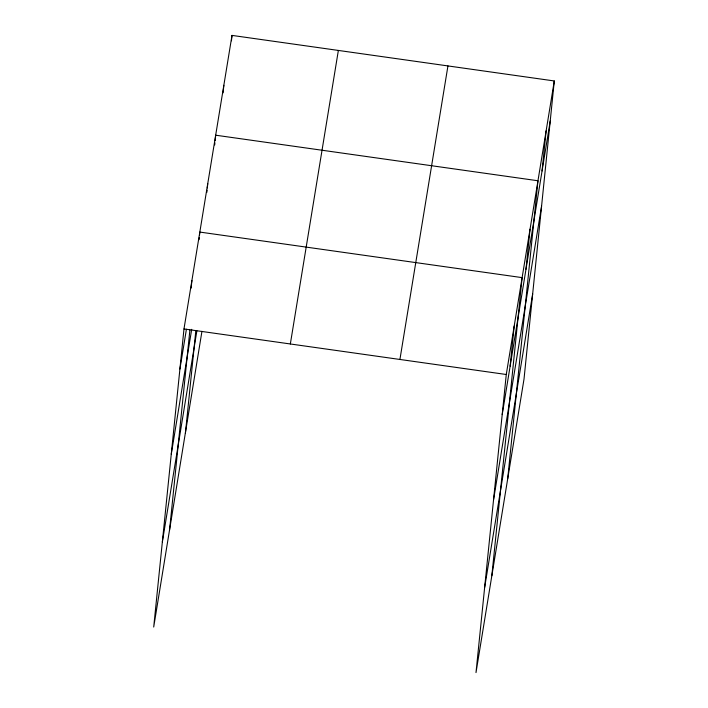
<?xml version="1.0" encoding="UTF-8"?>
<svg xmlns="http://www.w3.org/2000/svg" width="708" height="708" viewBox="0 0 708 708"><rect width="100%" height="100%" fill="white"/><g stroke="black" fill="none" stroke-linecap="round" stroke-linejoin="round"><path stroke-width="1.06" d="M554.293 80.96L506.273 374.497L475.997 672.6L524.017 379.063L554.293 80.96L232.003 35.4L183.983 328.937L153.707 627.04L201.948 331.326M191.142 288.094L191.912 280.501M169.548 530.177L189.886 330.034M199.063 239.658L199.284 237.49M199.506 235.321L199.833 232.074L522.123 277.625L491.839 575.737M206.878 192.311L207.099 190.142M207.32 187.974L207.754 183.637M185.399 433.314L195.833 330.627M214.692 144.963L214.905 142.795M215.126 140.626L215.683 135.201L537.965 180.761L507.689 478.865M223.073 92.89L223.843 85.305M231.454 40.816L232.003 35.4M510.123 366.169L514.194 326.061M525.973 269.305L530.044 229.188M542.054 170.964L546.134 130.856M179.912 369.045L186.425 329.229M171.265 454.182L191.691 329.335M162.353 541.903L196.886 330.813M290.342 343.973L338.362 50.436M399.923 359.46L447.943 65.924M502.202 414.605L550.222 121.068M493.556 499.742L541.576 206.205M484.644 587.463L532.664 293.926M183.983 328.937L506.273 374.497"/></g></svg>
